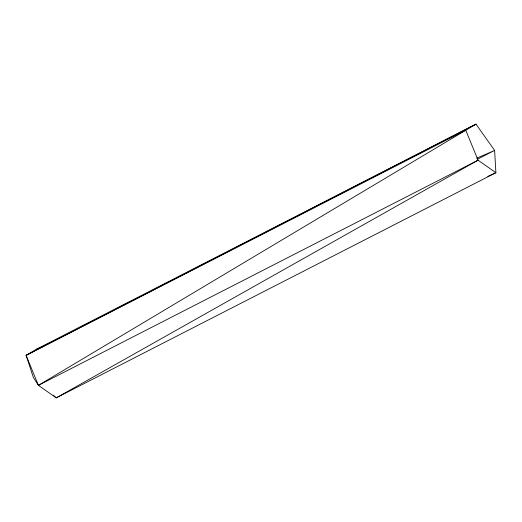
<?xml version="1.0" encoding="UTF-8"?>
<svg xmlns="http://www.w3.org/2000/svg" width="522" height="522" viewBox="0 0 522 522"><rect width="100%" height="100%" fill="white"/><g stroke="black" fill="none" stroke-linecap="round" stroke-linejoin="round"><path stroke-width="0.78" d="M38.406 385.347L475.986 124.145L494.621 150.421L495.9 172.704L56.259 397.855L38.406 385.347L33.323 377.341L26.1 355.332L36.344 349.296L475.986 124.145L26.1 355.332L38.406 385.347L478.054 160.189L495.9 172.704L487.763 176.449M26.1 355.332L465.741 130.18L478.054 160.189L56.259 397.855L53.237 395.161M477.212 159.34L494.621 150.421L476.677 158.212M36.344 349.296L43.815 346.053"/></g></svg>
